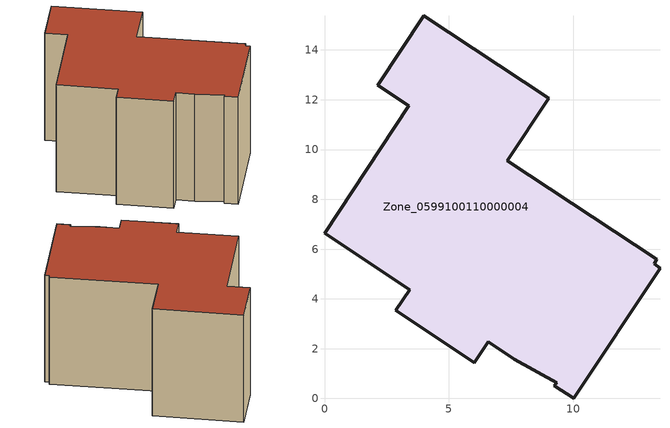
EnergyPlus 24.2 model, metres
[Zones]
Zone_0599100110000004
 floor ground (C_G): 9.33,0.62 7.63,1.58 6.58,2.27 6.03,1.44 2.87,3.54 3.42,4.37 0,6.63 3.38,11.75 2.13,12.58 3.98,15.38 9.01,12.06 7.34,9.55 13.35,5.6 13.24,5.41 13.48,5.24 10.02,0 9.24,0.51 z1.69
 wall outside (C_F): 2.87,3.54 6.03,1.44 6.58,2.27 7.63,1.58 9.33,0.62 9.24,0.51 10.02,0 13.48,5.24 13.24,5.41 13.35,5.6 7.34,9.55 9.01,12.06 3.98,15.38 2.13,12.58 3.38,11.75 0,6.63 3.42,4.37 2.87,3.54 z1.69:9.98
 roof outside (C_R): 9.33,0.62 9.24,0.51 10.02,0 13.48,5.24 13.24,5.41 13.35,5.6 7.34,9.55 9.01,12.06 3.98,15.38 2.13,12.58 3.38,11.75 0,6.63 3.42,4.37 2.87,3.54 6.03,1.44 6.58,2.27 7.63,1.58 z9.98
[BUILDING]
Pand.0599100110000004: North Axis=0; Terrain=City; Loads Convergence Tolerance Value=0.04; Temperature Convergence Tolerance Value=0.4; Solar Distribution=FullExterior; Maximum Number of Warmup Days=25; Minimum Number of Warmup Days=1
[Site:Location]
Rotterdam.The.Hague.AP_ZH_NLD Design_Conditions: Latitude=51.96; Longitude=4.45; Time Zone=1; Elevation=-4.5
[SITE:GROUNDTEMPERATURE:BUILDINGSURFACE]
18, 18, 18, 18, 18, 18, 18, 18, 18, 18, 18, 18
[MATERIAL] Thermal Absorptance=0.9; Solar Absorptance=0.7; Visible Absorptance=0.7
Name | Roughness | Thickness | Conductivity | Density | Specific Heat
G.D.2015-2018 | MediumSmooth | 0.15 | 0.0428571 | 540 | 1210
F.D.2015-2018 | Rough | 0.3 | 0.0666667 | 1920 | 840
R.D.2015-2018 | MediumRough | 0.2 | 0.0333333 | 1500 | 1000
[CONSTRUCTION]
C_G: G.D.2015-2018
C_F: F.D.2015-2018
C_R: R.D.2015-2018
[ZONE]
Zone_0599100110000004: Type=1; Multiplier=1; Ceiling Height=Autocalculate; Volume=Autocalculate; Floor Area=autocalculate; Part of Total Floor Area=Yes
[ZONEINFILTRATION:DESIGNFLOWRATE]
Infil_Zone_0599100110000004: Zone or ZoneList or Space or SpaceList=Zone_0599100110000004; Schedule=AlwaysOn; Design Flow Rate Calculation Method=Flow/Area; Flow Rate per Floor Area=0.0021; Constant Term Coefficient=1; Temperature Term Coefficient=0; Velocity Term Coefficient=0; Velocity Squared Term Coefficient=0
[HVACTEMPLATE:ZONE:IDEALLOADSAIRSYSTEM]
Zone_0599100110000004: Maximum Heating Supply Air Temperature=50; Minimum Cooling Supply Air Temperature=13; Maximum Heating Supply Air Humidity Ratio=0.0156; Minimum Cooling Supply Air Humidity Ratio=0.0077; Heating Limit=NoLimit; Cooling Limit=NoLimit; Dehumidification Control Type=ConstantSensibleHeatRatio; Cooling Sensible Heat Ratio=0.7; Dehumidification Setpoint=60; Humidification Control Type=None; Humidification Setpoint=30; Outdoor Air Method=None; Outdoor Air Flow Rate per Person=0.00944; Outdoor Air Flow Rate per Zone Floor Area=0; Outdoor Air Flow Rate per Zone=0; Demand Controlled Ventilation Type=None; Outdoor Air Economizer Type=NoEconomizer; Heat Recovery Type=None; Sensible Heat Recovery Effectiveness=0.7; Latent Heat Recovery Effectiveness=0.65
[ZONECONTROL:THERMOSTAT]
ThermostatControl_Zone_0599100110000004: Zone or ZoneList=Zone_0599100110000004; Control Type Schedule=DualSetpointControlType; Control 1=Thermostat_Zone_0599100110000004; Temperature Difference Between Cutout And Setpoint=0
[THERMOSTATSETPOINT:DUALSETPOINT]
Thermostat_Zone_0599100110000004: Heating Setpoint Temperature Schedule=HeatingSetpoint_Zone_0599100110000004; Cooling Setpoint Temperature Schedule=CoolingSetpoint_Zone_0599100110000004
[SCHEDULE:COMPACT]
HeatingSetpoint_Zone_0599100110000004: Through: 12/31, For: AllDays, Until: 24:00, 21
CoolingSetpoint_Zone_0599100110000004: Through: 12/31, For: AllDays, Until: 24:00, 24
DualSetpointControlType: Through: 12/31, For: AllDays, Until: 24:00, 4
AlwaysOn: Through: 12/31, For: AllDays, Until: 24:00, 1
